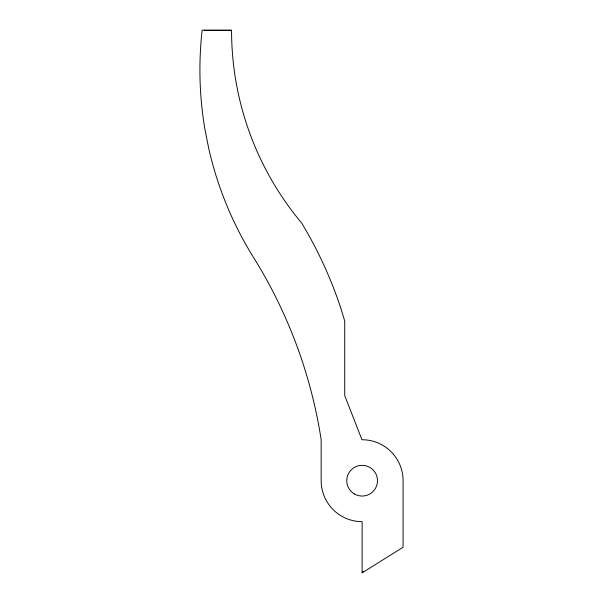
<?xml version="1.0" encoding="UTF-8"?>
<svg xmlns="http://www.w3.org/2000/svg" width="603" height="603" viewBox="0 0 603 603"><rect width="100%" height="100%" fill="white"/><g stroke="black" fill="none" stroke-linecap="round" stroke-linejoin="round"><path stroke-width="0.9" d="M362.124 572.85L403.083 547.253L403.083 480.689A40.959 40.959 0 0 0 361.943 439.73L344.72 395.576L344.72 321.067L341.087 309.068A419.628 419.628 0 0 0 301.628 222.974A299.751 299.751 0 0 1 231.567 30.271L202.156 30.15A354.67 354.67 0 0 0 204.877 129.027L208.728 148.496A354.67 354.67 0 0 0 253.931 258.069A483.704 483.704 0 0 1 321.165 439.73L321.165 480.689A40.959 40.959 0 0 0 362.124 521.648L362.124 572.85L363.292 571.388M204.191 30.376L231.567 30.271M354.443 493.993A15.361 15.361 0 0 0 377.486 480.689A15.361 15.361 0 0 0 354.443 467.385A15.361 15.361 0 0 0 354.443 493.993"/></g></svg>
